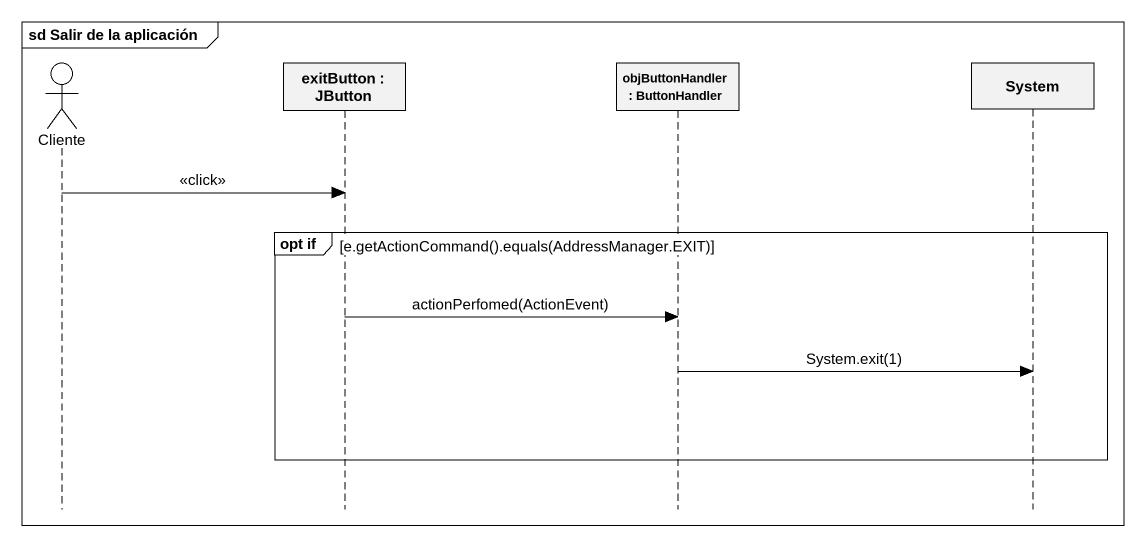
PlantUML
@startuml
mainframe sd Salir de la aplicación
hide footbox
actor Cliente
participant "exitButton : JButton" as exitButton
participant "objButtonHandler : ButtonHandler" as objButtonHandler
participant System

Cliente -> exitButton : <<click>>
group opt if [e.getActionCommand().equals(AddressManager.EXIT)]
  exitButton -> objButtonHandler : actionPerfomed(ActionEvent)
  objButtonHandler -> System : System.exit(1)
end
@enduml
